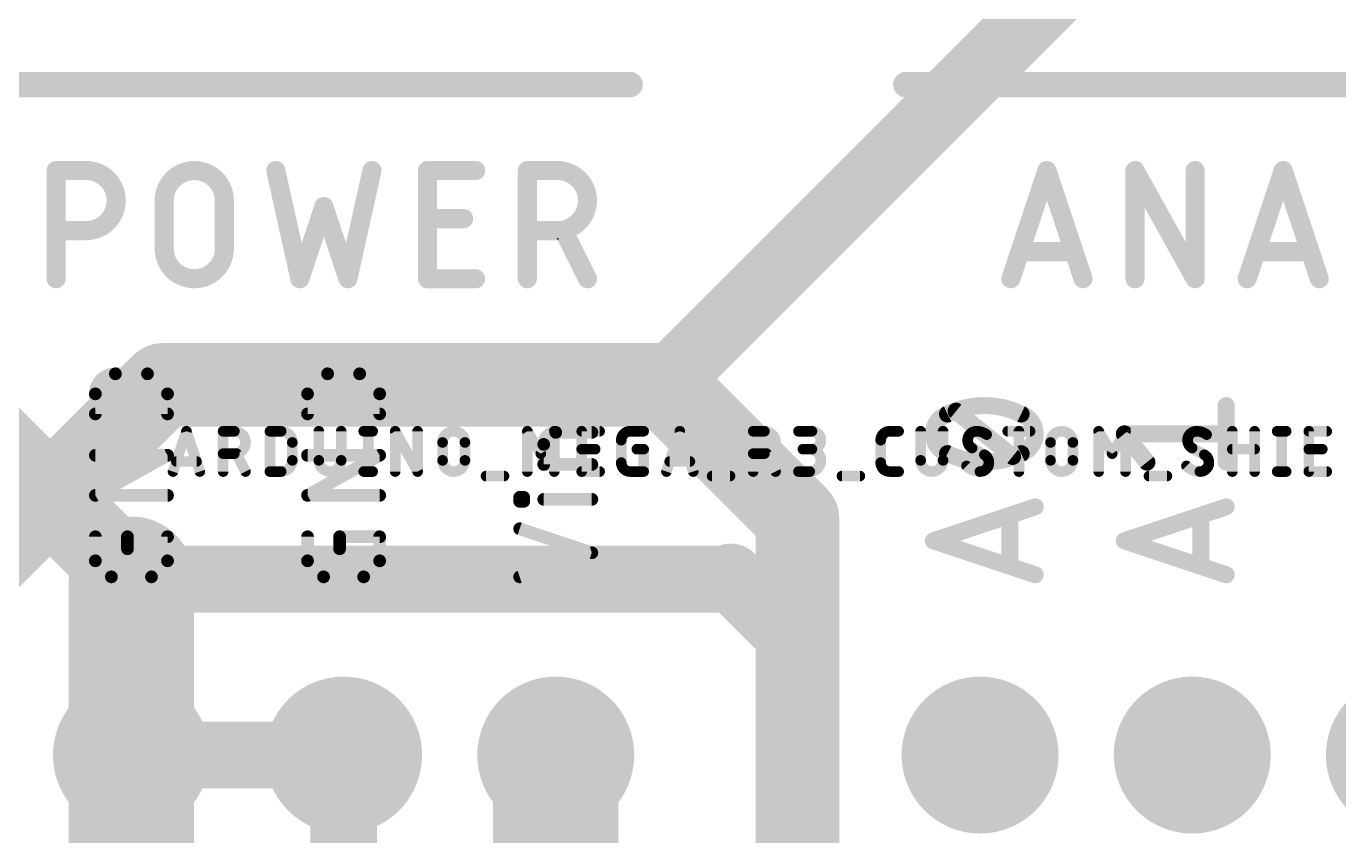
# Model space of a CAD drawing. Extents: x -35 to 140, y -8 to 139.
# Drawn here: x 77.57 to 93.28, y 37.6 to 47.29 of the extents above; entities that cross this region are included whole.
import ezdxf

# ---------------------------------------------------------------- set-up
doc = ezdxf.new("R2010")
doc.units = 0
for name, color, linetype in [('1', 12, 'CONTINUOUS'), ('16', 132, 'CONTINUOUS'), ('17', 110, 'CONTINUOUS'), ('18', 110, 'CONTINUOUS'), ('23', 53, 'CONTINUOUS'), ('27', 253, 'CONTINUOUS'), ('51', 253, 'CONTINUOUS')]:
    doc.layers.add(name, color=color, linetype=linetype)

# ---------------------------------------------------------------- blocks, each defined once
blk = doc.blocks.new('RECT')
blk.add_solid([(-0.5, -0.5), (0.5, -0.5), (-0.5, 0.5), (0.5, 0.5)])
blk = doc.blocks.new('ROUNDP')
at = {"const_width": 0.5}
blk.add_lwpolyline([(0, -0.25, 1), (0, 0.25, 1), (0, -0.25)], format="xyb", dxfattribs=at)
blk = doc.blocks.new('ROUNDV')
at = {"const_width": 0.5}
blk.add_lwpolyline([(0, -0.25, 1), (0, 0.25, 1), (0, -0.25)], format="xyb", dxfattribs=at)

msp = doc.modelspace()

# ---------------------------------------------------------------- linework, layer by layer
at = {"layer": '1'}
for points, const_width in [([(76.286, 40.086), (79.2, 43)], 1), ([(79.2, 43), (85.2, 43)], 1), ([(86.8, 41.4), (85.2, 43)], 1), ([(86.8, 41.4), (86.8, 36.4)], 1), ([(83.906, 38.568), (83.906, 35.3846)], 1.5), ([(78.826, 32.626), (78.826, 38.568)], 1), ([(78.826, 38.568), (81.366, 38.568)], 0.8), ([(81.366, 38.568), (81.366, 34.834)], 0.8)]:
    msp.add_lwpolyline(points, dxfattribs=dict(at, const_width=const_width))
for points, const_width in [([(79.2, 43.25, 1), (79.2, 42.75)], 0.5), ([(79.3768, 42.8232, 1), (79.0232, 43.1768)], 0.5), ([(85.3768, 43.1768, 1), (85.0232, 42.8232)], 0.5), ([(85.2, 42.75, 1), (85.2, 43.25)], 0.5), ([(87.05, 41.4, 1), (86.55, 41.4)], 0.5), ([(86.6232, 41.2232, 1), (86.9768, 41.5768)], 0.5), ([(84.281, 38.568, 1), (83.531, 38.568)], 0.75), ([(79.076, 38.568, 1), (78.576, 38.568)], 0.5), ([(78.826, 38.768, 1), (78.826, 38.368)], 0.4), ([(81.566, 38.568, 1), (81.166, 38.568)], 0.4), ([(81.366, 38.368, 1), (81.366, 38.768)], 0.4)]:
    msp.add_lwpolyline(points, format="xyb", dxfattribs=dict(at, const_width=const_width))
at = {"layer": '16'}
for points, const_width in [([(85.2, 43), (94.7, 52.5)], 0.8), ([(78.826, 40.674), (73.4, 46.1)], 1), ([(78.826, 38.568), (78.826, 40.674)], 1.5), ([(78.826, 40.674), (85.974, 40.674)], 0.8), ([(85.974, 40.674), (86, 40.7)], 0.8), ([(86, 40.7), (86.9, 39.8)], 0.8), ([(86.9, 39.8), (86.9, 36.2)], 0.8), ([(78.826, 38.568), (78.826, 36.826)], 1.5), ([(83.906, 36.712), (83.906, 38.568)], 1.5)]:
    msp.add_lwpolyline(points, dxfattribs=dict(at, const_width=const_width))
for points, const_width in [([(85.0586, 43.1414, 1), (85.3414, 42.8586)], 0.4), ([(79.201, 40.674, 1), (78.451, 40.674)], 0.75), ([(78.6492, 40.4972, 1), (79.0028, 40.8508)], 0.5), ([(78.826, 40.874, 1), (78.826, 40.474)], 0.4), ([(85.8326, 40.8154, 1), (86.1154, 40.5326)], 0.4), ([(86.1414, 40.8414, 1), (85.8586, 40.5586)], 0.4), ([(86.1414, 40.5586, 1), (85.8586, 40.8414)], 0.4), ([(85.974, 40.474, 1), (85.974, 40.874)], 0.4), ([(87.1, 39.8, 1), (86.7, 39.8)], 0.4), ([(86.7586, 39.6586, 1), (87.0414, 39.9414)], 0.4), ([(79.201, 38.568, 1), (78.451, 38.568)], 0.75), ([(84.281, 38.568, 1), (83.531, 38.568)], 0.75), ([(78.451, 38.568, 1), (79.201, 38.568)], 0.75)]:
    msp.add_lwpolyline(points, format="xyb", dxfattribs=dict(at, const_width=const_width))
at = {"layer": '23'}
msp.add_point((83.93, 44.75), dxfattribs=at)
at = {"layer": '27', "const_width": 0.127}
for points in [[(79.3234, 41.9619), (79.4843, 42.4445)], [(79.4843, 42.4445), (79.6451, 41.9619)], [(79.9235, 41.9619), (79.9235, 42.4445)], [(79.9235, 42.4445), (80.0576, 42.4445)], [(80.4841, 41.9619), (80.4841, 42.4445)], [(80.4841, 42.4445), (80.6181, 42.4445)], [(81.0693, 42.4445), (81.0693, 42.096)], [(81.3374, 42.096), (81.3374, 42.4445)], [(81.6069, 42.4445), (81.7141, 42.4445)], [(81.6605, 42.4445), (81.6605, 41.9619)], [(81.9837, 41.9619), (81.9837, 42.4445)], [(81.9837, 42.4445), (82.2518, 41.9619)], [(82.2518, 41.9619), (82.2518, 42.4445)], [(83.5662, 41.9619), (83.5662, 42.4445)], [(83.5662, 42.4445), (83.7271, 42.1764)], [(83.7271, 42.1764), (83.8879, 42.4445)], [(83.8879, 42.4445), (83.8879, 41.9619)], [(84.2167, 41.9619), (84.2167, 42.4445)], [(84.2167, 42.4445), (84.4312, 42.4445)], [(84.7975, 42.4445), (84.9584, 42.4445)], [(85.2304, 41.9619), (85.3913, 42.4445)], [(85.3913, 42.4445), (85.5521, 41.9619)], [(86.2694, 41.9619), (86.2694, 42.4445)], [(86.2694, 42.4445), (86.4035, 42.4445)], [(86.8117, 42.4445), (86.9725, 42.4445)], [(87.9036, 42.4445), (88.0108, 42.4445)], [(88.2747, 42.4445), (88.2747, 42.096)], [(88.5428, 42.096), (88.5428, 42.4445)], [(89.3171, 42.4445), (89.5852, 42.4445)], [(89.4512, 41.9619), (89.4512, 42.4445)], [(90.4059, 41.9619), (90.4059, 42.4445)], [(90.4059, 42.4445), (90.5667, 42.1764)], [(90.5667, 42.1764), (90.7276, 42.4445)], [(90.7276, 42.4445), (90.7276, 41.9619)], [(92.0054, 41.9619), (92.0054, 42.4445)], [(92.2735, 42.4445), (92.2735, 41.9619)], [(92.5431, 42.4445), (92.6503, 42.4445)], [(92.5967, 42.4445), (92.5967, 41.9619)], [(92.9218, 41.9619), (92.9218, 42.4445)], [(92.9218, 42.4445), (93.1363, 42.4445)], [(80.7522, 42.3104), (80.7522, 42.096)], [(82.5506, 42.096), (82.5506, 42.3104)], [(82.8187, 42.3104), (82.8187, 42.096)], [(84.2167, 42.23), (84.3776, 42.23)], [(84.6903, 42.0691), (84.6903, 42.3373)], [(84.8779, 42.23), (84.9584, 42.23)], [(84.9584, 42.23), (84.9584, 41.9619)], [(86.9725, 42.23), (86.8653, 42.23)], [(87.7963, 42.0691), (87.7963, 42.3373)], [(89.0378, 42.163), (88.8904, 42.2434)], [(89.8292, 42.096), (89.8292, 42.3104)], [(90.0973, 42.3104), (90.0973, 42.096)], [(91.6713, 42.163), (91.5238, 42.2434)], [(92.0054, 42.23), (92.2735, 42.23)], [(92.9218, 42.23), (93.0826, 42.23)], [(79.6049, 42.0826), (79.3636, 42.0826)], [(80.0576, 42.1764), (79.9235, 42.1764)], [(80.1916, 41.9619), (80.0844, 42.1764)], [(85.5119, 42.0826), (85.2706, 42.0826)], [(86.4035, 42.1764), (86.2694, 42.1764)], [(86.5375, 41.9619), (86.4303, 42.1764)], [(80.6181, 41.9619), (80.4841, 41.9619)], [(81.6069, 41.9619), (81.7141, 41.9619)], [(83.0712, 41.9083), (83.2857, 41.9083)], [(84.4312, 41.9619), (84.2167, 41.9619)], [(84.9584, 41.9619), (84.7975, 41.9619)], [(85.7778, 41.9083), (85.9923, 41.9083)], [(86.8117, 41.9619), (86.9457, 41.9619)], [(87.3322, 41.9083), (87.5467, 41.9083)], [(88.0108, 41.9619), (87.9036, 41.9619)], [(91.0081, 41.9083), (91.2226, 41.9083)], [(92.5431, 41.9619), (92.6503, 41.9619)], [(93.1363, 41.9619), (92.9218, 41.9619)]]:
    msp.add_lwpolyline(points, dxfattribs=at)
at = {"layer": '27'}
for points, const_width in [([(79.5144, 42.4545, 1), (79.4541, 42.4345)], 0.0635), ([(79.5144, 42.4345, 1), (79.4541, 42.4545)], 0.0635), ([(79.9552, 42.4445, 1), (79.8917, 42.4445)], 0.0635), ([(79.9235, 42.4763, 1), (79.9235, 42.4128)], 0.0635), ([(80.0576, 42.4763, 1), (80.0576, 42.4128)], 0.0635), ([(80.0576, 42.1764, 1), (80.0576, 42.4445)], 0.127), ([(80.0576, 42.4128, 1), (80.0576, 42.4763)], 0.0635), ([(80.5158, 42.4445, 1), (80.4523, 42.4445)], 0.0635), ([(80.4841, 42.4763, 1), (80.4841, 42.4128)], 0.0635), ([(80.6181, 42.4763, 1), (80.6181, 42.4128)], 0.0635), ([(80.7522, 42.3104, 0.4142), (80.6181, 42.4445)], 0.127), ([(80.6181, 42.4128, 1), (80.6181, 42.4763)], 0.0635), ([(81.101, 42.4445, 1), (81.0375, 42.4445)], 0.0635), ([(81.3691, 42.4445, 1), (81.3056, 42.4445)], 0.0635), ([(81.6069, 42.4763, 1), (81.6069, 42.4128)], 0.0635), ([(81.6923, 42.4445, 1), (81.6288, 42.4445)], 0.0635), ([(81.7141, 42.4128, 1), (81.7141, 42.4763)], 0.0635), ([(82.0154, 42.4445, 1), (81.9519, 42.4445)], 0.0635), ([(82.0114, 42.4599, 1), (81.9559, 42.4291)], 0.0635), ([(82.2835, 42.4445, 1), (82.22, 42.4445)], 0.0635), ([(82.8187, 42.3104, 1), (82.5506, 42.3104)], 0.127), ([(83.5979, 42.4445, 1), (83.5344, 42.4445)], 0.0635), ([(83.5934, 42.4608, 1), (83.539, 42.4282)], 0.0635), ([(83.9197, 42.4445, 1), (83.8562, 42.4445)], 0.0635), ([(83.9151, 42.4282, 1), (83.8607, 42.4608)], 0.0635), ([(84.2167, 42.4763, 1), (84.2167, 42.4128)], 0.0635), ([(84.2485, 42.4445, 1), (84.185, 42.4445)], 0.0635), ([(84.4312, 42.4128, 1), (84.4312, 42.4763)], 0.0635), ([(84.7975, 42.4445, 0.4142), (84.6903, 42.3373)], 0.127), ([(84.7975, 42.4763, 1), (84.7975, 42.4128)], 0.0635), ([(84.7975, 42.4128, 1), (84.7975, 42.4762)], 0.0635), ([(84.9584, 42.4128, 1), (84.9584, 42.4763)], 0.0635), ([(85.4214, 42.4545, 1), (85.3611, 42.4345)], 0.0635), ([(85.4214, 42.4345, 1), (85.3611, 42.4545)], 0.0635), ([(86.2694, 42.4763, 1), (86.2694, 42.4128)], 0.0635), ([(86.3012, 42.4445, 1), (86.2377, 42.4445)], 0.0635), ([(86.4035, 42.4763, 1), (86.4035, 42.4128)], 0.0635), ([(86.4035, 42.1764, 1), (86.4035, 42.4445)], 0.127), ([(86.4035, 42.4128, 1), (86.4035, 42.4763)], 0.0635), ([(86.8117, 42.4763, 1), (86.8117, 42.4128)], 0.0635), ([(86.9725, 42.4763, 1), (86.9725, 42.4128)], 0.0635), ([(86.9725, 42.23, 1), (86.9725, 42.4445)], 0.127), ([(86.9725, 42.4128, 1), (86.9725, 42.4763)], 0.0635), ([(87.9036, 42.4445, 0.4142), (87.7963, 42.3373)], 0.127), ([(87.9036, 42.4763, 1), (87.9036, 42.4128)], 0.0635), ([(87.9036, 42.4128, 1), (87.9036, 42.4762)], 0.0635), ([(88.0108, 42.4128, 1), (88.0108, 42.4763)], 0.0635), ([(88.3064, 42.4445, 1), (88.2429, 42.4445)], 0.0635), ([(88.5746, 42.4445, 1), (88.5111, 42.4445)], 0.0635), ([(88.944, 42.4445, 0.4142), (88.8367, 42.3373)], 0.127), ([(89.0646, 42.4043, 0.1623), (88.944, 42.4445)], 0.127), ([(88.944, 42.4762, 1), (88.944, 42.4128)], 0.0635), ([(88.944, 42.4127, 1), (88.944, 42.4762)], 0.0635), ([(89.0456, 42.3789, 1), (89.0837, 42.4297)], 0.0635), ([(89.3171, 42.4763, 1), (89.3171, 42.4128)], 0.0635), ([(89.4829, 42.4445, 1), (89.4194, 42.4445)], 0.0635), ([(89.5852, 42.4128, 1), (89.5852, 42.4763)], 0.0635), ([(90.0973, 42.3104, 1), (89.8292, 42.3104)], 0.127), ([(90.4376, 42.4445, 1), (90.3741, 42.4445)], 0.0635), ([(90.4331, 42.4608, 1), (90.3786, 42.4282)], 0.0635), ([(90.7593, 42.4445, 1), (90.6958, 42.4445)], 0.0635), ([(90.7548, 42.4282, 1), (90.7004, 42.4608)], 0.0635), ([(91.5774, 42.4445, 0.4142), (91.4702, 42.3373)], 0.127), ([(91.6981, 42.4043, 0.1623), (91.5774, 42.4445)], 0.127), ([(91.5774, 42.4762, 1), (91.5774, 42.4128)], 0.0635), ([(91.5774, 42.4127, 1), (91.5774, 42.4762)], 0.0635), ([(91.679, 42.3789, 1), (91.7171, 42.4297)], 0.0635), ([(92.0372, 42.4445, 1), (91.9737, 42.4445)], 0.0635), ([(92.3053, 42.4445, 1), (92.2418, 42.4445)], 0.0635), ([(92.5431, 42.4763, 1), (92.5431, 42.4128)], 0.0635), ([(92.6284, 42.4445, 1), (92.5649, 42.4445)], 0.0635), ([(92.6503, 42.4128, 1), (92.6503, 42.4763)], 0.0635), ([(92.9535, 42.4445, 1), (92.89, 42.4445)], 0.0635), ([(92.9218, 42.4763, 1), (92.9218, 42.4128)], 0.0635), ([(93.1363, 42.4128, 1), (93.1363, 42.4763)], 0.0635), ([(80.7839, 42.3104, 1), (80.7204, 42.3104)], 0.0635), ([(80.7204, 42.3104, 1), (80.7839, 42.3104)], 0.0635), ([(82.5823, 42.3104, 1), (82.5188, 42.3104)], 0.0635), ([(82.5188, 42.3104, 1), (82.5823, 42.3104)], 0.0635), ([(82.7869, 42.3104, 1), (82.8504, 42.3104)], 0.0635), ([(82.8505, 42.3104, 1), (82.787, 42.3104)], 0.0635), ([(84.2167, 42.2618, 1), (84.2167, 42.1983)], 0.0635), ([(84.3776, 42.1983, 1), (84.3776, 42.2618)], 0.0635), ([(84.722, 42.3373, 1), (84.6585, 42.3373)], 0.0635), ([(84.6585, 42.3373, 1), (84.722, 42.3373)], 0.0635), ([(84.8779, 42.2618, 1), (84.8779, 42.1983)], 0.0635), ([(84.9901, 42.23, 1), (84.9266, 42.23)], 0.0635), ([(84.9584, 42.1983, 1), (84.9584, 42.2618)], 0.0635), ([(86.8653, 42.2618, 1), (86.8653, 42.1983)], 0.0635), ([(86.9457, 42.2618, 1), (86.9457, 42.1983)], 0.0635), ([(86.9457, 41.9619, 1), (86.9457, 42.23)], 0.127), ([(86.9725, 42.2618, 1), (86.9725, 42.1983)], 0.0635), ([(86.9725, 42.1983, 1), (86.9725, 42.2618)], 0.0635), ([(87.8281, 42.3373, 1), (87.7646, 42.3373)], 0.0635), ([(87.7646, 42.3373, 1), (87.8281, 42.3373)], 0.0635), ([(88.8367, 42.3373, 0.2656), (88.8904, 42.2434)], 0.127), ([(88.8685, 42.3373, 1), (88.805, 42.3373)], 0.0635), ([(88.805, 42.3373, 1), (88.8685, 42.3373)], 0.0635), ([(88.9056, 42.2713, 1), (88.8752, 42.2155)], 0.0635), ([(88.8742, 42.2161, 1), (88.9065, 42.2708)], 0.0635), ([(89.8609, 42.3104, 1), (89.7974, 42.3104)], 0.0635), ([(89.7974, 42.3104, 1), (89.8609, 42.3104)], 0.0635), ([(90.129, 42.3104, 1), (90.0655, 42.3104)], 0.0635), ([(90.0655, 42.3104, 1), (90.129, 42.3104)], 0.0635), ([(91.5019, 42.3373, 1), (91.4384, 42.3373)], 0.0635), ([(91.4384, 42.3373, 1), (91.5019, 42.3373)], 0.0635), ([(91.4702, 42.3373, 0.2656), (91.5238, 42.2434)], 0.127), ([(91.539, 42.2713, 1), (91.5086, 42.2155)], 0.0635), ([(91.5077, 42.2161, 1), (91.5399, 42.2708)], 0.0635), ([(92.0054, 42.2618, 1), (92.0054, 42.1983)], 0.0635), ([(92.2735, 42.1983, 1), (92.2735, 42.2618)], 0.0635), ([(92.9218, 42.2618, 1), (92.9218, 42.1983)], 0.0635), ([(93.0826, 42.1983, 1), (93.0826, 42.2618)], 0.0635), ([(79.3636, 42.1143, 1), (79.3636, 42.0508)], 0.0635), ([(79.6049, 42.0508, 1), (79.6049, 42.1143)], 0.0635), ([(79.9235, 42.2081, 1), (79.9235, 42.1446)], 0.0635), ([(80.0576, 42.2081, 1), (80.0576, 42.1446)], 0.0635), ([(80.1128, 42.1906, 1), (80.056, 42.1622)], 0.0635), ([(80.0576, 42.1446, 1), (80.0576, 42.2081)], 0.0635), ([(80.6181, 41.9619, 0.4142), (80.7522, 42.096)], 0.127), ([(80.7839, 42.096, 1), (80.7204, 42.096)], 0.0635), ([(80.7204, 42.096, 1), (80.7839, 42.096)], 0.0635), ([(81.101, 42.096, 1), (81.0375, 42.096)], 0.0635), ([(81.0375, 42.096, 1), (81.101, 42.096)], 0.0635), ([(81.0693, 42.096, 1), (81.3374, 42.096)], 0.127), ([(81.3691, 42.096, 1), (81.3056, 42.096)], 0.0635), ([(81.3056, 42.096, 1), (81.3691, 42.096)], 0.0635), ([(82.5823, 42.096, 1), (82.5188, 42.096)], 0.0635), ([(82.5188, 42.096, 1), (82.5823, 42.096)], 0.0635), ([(82.5506, 42.096, 1), (82.8187, 42.096)], 0.127), ([(82.8505, 42.096, 1), (82.787, 42.096)], 0.0635), ([(82.787, 42.096, 1), (82.8505, 42.096)], 0.0635), ([(83.6998, 42.1927, 1), (83.7543, 42.1601)], 0.0635), ([(83.6998, 42.1601, 1), (83.7543, 42.1927)], 0.0635), ([(84.6903, 42.0691, 0.4142), (84.7975, 41.9619)], 0.127), ([(84.722, 42.0691, 1), (84.6585, 42.0691)], 0.0635), ([(85.2706, 42.1143, 1), (85.2706, 42.0508)], 0.0635), ([(85.5119, 42.0508, 1), (85.5119, 42.1143)], 0.0635), ([(86.2694, 42.2081, 1), (86.2694, 42.1446)], 0.0635), ([(86.4035, 42.2081, 1), (86.4035, 42.1446)], 0.0635), ([(86.4587, 42.1906, 1), (86.4019, 42.1622)], 0.0635), ([(86.4035, 42.1446, 1), (86.4035, 42.2081)], 0.0635), ([(87.7963, 42.0691, 0.4142), (87.9036, 41.9619)], 0.127), ([(87.8281, 42.0691, 1), (87.7646, 42.0691)], 0.0635), ([(88.2747, 42.096, 1), (88.5428, 42.096)], 0.127), ([(88.3064, 42.096, 1), (88.2429, 42.096)], 0.0635), ([(88.2429, 42.096, 1), (88.3064, 42.096)], 0.0635), ([(88.5746, 42.096, 1), (88.511, 42.096)], 0.0635), ([(88.5111, 42.096, 1), (88.5746, 42.096)], 0.0635), ([(88.9842, 41.9619, 0.4142), (89.0914, 42.0691)], 0.127), ([(89.0914, 42.0691, 0.2656), (89.0378, 42.163)], 0.127), ([(89.0539, 42.1903, 1), (89.0217, 42.1356)], 0.0635), ([(89.0226, 42.1351, 1), (89.053, 42.1909)], 0.0635), ([(89.1232, 42.0691, 1), (89.0597, 42.0691)], 0.0635), ([(89.8609, 42.096, 1), (89.7974, 42.096)], 0.0635), ([(89.7974, 42.096, 1), (89.8609, 42.096)], 0.0635), ([(89.8292, 42.096, 1), (90.0973, 42.096)], 0.127), ([(90.129, 42.096, 1), (90.0655, 42.096)], 0.0635), ([(90.0655, 42.096, 1), (90.129, 42.096)], 0.0635), ([(90.5395, 42.1927, 1), (90.5939, 42.1601)], 0.0635), ([(90.5395, 42.1601, 1), (90.5939, 42.1927)], 0.0635), ([(91.6176, 41.9619, 0.4142), (91.7249, 42.0691)], 0.127), ([(91.7249, 42.0691, 0.2656), (91.6713, 42.163)], 0.127), ([(91.6874, 42.1903, 1), (91.6552, 42.1356)], 0.0635), ([(91.6561, 42.1351, 1), (91.6865, 42.1909)], 0.0635), ([(91.7566, 42.0691, 1), (91.6931, 42.0691)], 0.0635), ([(79.2933, 41.9719, 1), (79.3535, 41.9519)], 0.0635), ([(79.615, 41.9519, 1), (79.6752, 41.9719)], 0.0635), ([(79.8917, 41.9619, 1), (79.9552, 41.9619)], 0.0635), ([(80.1632, 41.9477, 1), (80.22, 41.9761)], 0.0635), ([(80.4523, 41.9619, 1), (80.5158, 41.9619)], 0.0635), ([(80.4841, 41.9937, 1), (80.4841, 41.9301)], 0.0635), ([(80.6181, 41.9936, 1), (80.6181, 41.9302)], 0.0635), ([(80.6181, 41.9301, 1), (80.6181, 41.9937)], 0.0635), ([(81.6069, 41.9937, 1), (81.6069, 41.9301)], 0.0635), ([(81.6288, 41.9619, 1), (81.6923, 41.9619)], 0.0635), ([(81.7141, 41.9301, 1), (81.7141, 41.9937)], 0.0635), ([(81.9519, 41.9619, 1), (82.0154, 41.9619)], 0.0635), ([(82.22, 41.9619, 1), (82.2835, 41.9619)], 0.0635), ([(82.224, 41.9465, 1), (82.2795, 41.9773)], 0.0635), ([(83.0712, 41.94, 1), (83.0712, 41.8765)], 0.0635), ([(83.2857, 41.8765, 1), (83.2857, 41.94)], 0.0635), ([(83.5344, 41.9619, 1), (83.5979, 41.9619)], 0.0635), ([(83.8562, 41.9619, 1), (83.9197, 41.9619)], 0.0635), ([(84.2167, 41.9937, 1), (84.2167, 41.9301)], 0.0635), ([(84.185, 41.9619, 1), (84.2485, 41.9619)], 0.0635), ([(84.4312, 41.9301, 1), (84.4312, 41.9937)], 0.0635), ([(84.6585, 42.0691, 1), (84.722, 42.0691)], 0.0635), ([(84.7975, 41.9937, 1), (84.7975, 41.9301)], 0.0635), ([(84.7975, 41.9301, 1), (84.7975, 41.9937)], 0.0635), ([(84.9266, 41.9619, 1), (84.9901, 41.9619)], 0.0635), ([(84.9584, 41.9301, 1), (84.9584, 41.9937)], 0.0635), ([(85.2003, 41.9719, 1), (85.2605, 41.9519)], 0.0635), ([(85.522, 41.9519, 1), (85.5822, 41.9719)], 0.0635), ([(85.7778, 41.94, 1), (85.7778, 41.8765)], 0.0635), ([(85.9923, 41.8765, 1), (85.9923, 41.94)], 0.0635), ([(86.2377, 41.9619, 1), (86.3012, 41.9619)], 0.0635), ([(86.5091, 41.9477, 1), (86.5659, 41.9761)], 0.0635), ([(86.8117, 41.9937, 1), (86.8117, 41.9301)], 0.0635), ([(86.9457, 41.9937, 1), (86.9457, 41.9301)], 0.0635), ([(86.9457, 41.9301, 1), (86.9457, 41.9937)], 0.0635), ([(87.3322, 41.94, 1), (87.3322, 41.8765)], 0.0635), ([(87.5467, 41.8765, 1), (87.5467, 41.94)], 0.0635), ([(87.7646, 42.0691, 1), (87.8281, 42.0691)], 0.0635), ([(87.9036, 41.9937, 1), (87.9036, 41.9301)], 0.0635), ([(87.9036, 41.9301, 1), (87.9036, 41.9937)], 0.0635), ([(88.0108, 41.9301, 1), (88.0108, 41.9937)], 0.0635), ([(88.8233, 42.0289, 0.2), (88.9842, 41.9619)], 0.127), ([(88.8459, 42.0513, 1), (88.8008, 42.0066)], 0.0635), ([(88.9842, 41.9937, 1), (88.9842, 41.9301)], 0.0635), ([(88.9842, 41.9302, 1), (88.9842, 41.9936)], 0.0635), ([(89.0597, 42.0691, 1), (89.1232, 42.0691)], 0.0635), ([(89.4194, 41.9619, 1), (89.4829, 41.9619)], 0.0635), ([(90.3741, 41.9619, 1), (90.4376, 41.9619)], 0.0635), ([(90.6958, 41.9619, 1), (90.7593, 41.9619)], 0.0635), ([(91.0081, 41.94, 1), (91.0081, 41.8765)], 0.0635), ([(91.2226, 41.8765, 1), (91.2226, 41.94)], 0.0635), ([(91.4568, 42.0289, 0.2), (91.6176, 41.9619)], 0.127), ([(91.4793, 42.0513, 1), (91.4342, 42.0066)], 0.0635), ([(91.6176, 41.9937, 1), (91.6176, 41.9301)], 0.0635), ([(91.6176, 41.9302, 1), (91.6177, 41.9936)], 0.0635), ([(91.6931, 42.0691, 1), (91.7566, 42.0691)], 0.0635), ([(91.9737, 41.9619, 1), (92.0372, 41.9619)], 0.0635), ([(92.2418, 41.9619, 1), (92.3053, 41.9619)], 0.0635), ([(92.5431, 41.9937, 1), (92.5431, 41.9301)], 0.0635), ([(92.5649, 41.9619, 1), (92.6284, 41.9619)], 0.0635), ([(92.6503, 41.9301, 1), (92.6503, 41.9937)], 0.0635), ([(92.89, 41.9619, 1), (92.9535, 41.9619)], 0.0635), ([(92.9218, 41.9937, 1), (92.9218, 41.9301)], 0.0635), ([(93.1363, 41.9301, 1), (93.1363, 41.9937)], 0.0635)]:
    msp.add_lwpolyline(points, format="xyb", dxfattribs=dict(at, const_width=const_width))
at = {"layer": '51'}
for points, const_width in [([(84.795, 46.5944), (70.317, 46.5944)], 0.3048), ([(124.419, 46.5944), (88.097, 46.5944)], 0.3048), ([(77.9243, 44.2703), (77.9243, 45.5657)], 0.2286), ([(77.9243, 45.5657), (78.2841, 45.5657)], 0.2286), ([(80.554, 45.5657), (80.8419, 44.2703)], 0.2286), ([(81.4176, 44.2703), (81.7055, 45.5657)], 0.2286), ([(82.3708, 44.2703), (82.3708, 45.5657)], 0.2286), ([(82.3708, 45.5657), (82.9465, 45.5657)], 0.2286), ([(83.5658, 44.2703), (83.5658, 45.5657)], 0.2286), ([(83.5658, 45.5657), (83.9257, 45.5657)], 0.2286), ([(89.3543, 44.2703), (89.7861, 45.5657)], 0.2286), ([(89.7861, 45.5657), (90.2179, 44.2703)], 0.2286), ([(90.8407, 44.2703), (90.8407, 45.5657)], 0.2286), ([(90.8407, 45.5657), (91.5604, 44.2703)], 0.2286), ([(91.5604, 44.2703), (91.5604, 45.5657)], 0.2286), ([(92.1833, 44.2703), (92.6151, 45.5657)], 0.2286), ([(92.6151, 45.5657), (93.0469, 44.2703)], 0.2286), ([(79.2186, 44.6301), (79.2186, 45.2059)], 0.2286), ([(79.9382, 45.2059), (79.9382, 44.6301)], 0.2286), ([(80.8419, 44.2703), (81.1298, 45.1339)], 0.2286), ([(81.1298, 45.1339), (81.4176, 44.2703)], 0.2286), ([(82.3708, 44.99), (82.8026, 44.99)], 0.2286), ([(78.2841, 44.846), (77.9243, 44.846)], 0.2286), ([(83.9257, 44.846), (83.5658, 44.846)], 0.2286), ([(84.2855, 44.2703), (83.9976, 44.846)], 0.2286), ([(90.1099, 44.5941), (89.4622, 44.5941)], 0.2286), ([(92.9389, 44.5941), (92.2912, 44.5941)], 0.2286), ([(82.9465, 44.2703), (82.3708, 44.2703)], 0.2286), ([(78.6341, 43.1321), (79.0179, 43.1321)], 0.1524), ([(81.1741, 43.1321), (81.5579, 43.1321)], 0.1524), ([(78.3942, 42.6523), (78.3942, 42.8922)], 0.1524), ([(79.2578, 42.8922), (79.2578, 42.6523)], 0.1524), ([(80.9342, 42.6523), (80.9342, 42.8922)], 0.1524), ([(81.7978, 42.8922), (81.7978, 42.6523)], 0.1524), ([(89.3755, 42.1426), (88.6981, 42.6845)], 0.2032), ([(91.9324, 42.0749), (91.9324, 42.7522)], 0.2032), ([(79.2578, 42.6523), (78.3942, 42.6523)], 0.1524), ([(81.7978, 42.6523), (80.9342, 42.6523)], 0.1524), ([(83.906, 42.431), (84.3378, 42.431)], 0.1524), ([(90.9841, 42.0749), (90.7132, 42.4136)], 0.2032), ([(90.7132, 42.4136), (91.9324, 42.4136)], 0.2032), ([(83.7621, 42.0472), (83.7621, 42.2871)], 0.1524), ([(78.3942, 41.677), (79.2578, 42.1567)], 0.1524), ([(79.2578, 42.1567), (78.3942, 42.1567)], 0.1524), ([(80.9342, 41.677), (81.7978, 42.1567)], 0.1524), ([(81.7978, 42.1567), (80.9342, 42.1567)], 0.1524), ([(84.3378, 42.0472), (83.7621, 42.0472)], 0.1524), ([(79.2578, 41.677), (78.3942, 41.677)], 0.1524), ([(81.7978, 41.677), (80.9342, 41.677)], 0.1524), ([(83.4742, 41.6056), (83.4742, 41.6535)], 0.1524), ([(83.4742, 41.6535), (83.5222, 41.6535)], 0.1524), ([(83.5222, 41.6056), (83.4742, 41.6056)], 0.1524), ([(83.5222, 41.6535), (83.5222, 41.6056)], 0.1524), ([(84.3378, 41.6295), (83.7621, 41.6295)], 0.1524), ([(88.4272, 41.1334), (89.6464, 41.5398)], 0.2032), ([(90.7132, 41.1334), (91.9324, 41.5398)], 0.2032), ([(89.3416, 41.4382), (89.3416, 40.8286)], 0.2032), ([(91.6276, 41.4382), (91.6276, 40.8286)], 0.2032), ([(84.3378, 40.9895), (83.4742, 41.2773)], 0.1524), ([(78.3942, 40.8935), (78.3942, 41.1814)], 0.1524), ([(78.778, 41.0374), (78.778, 41.1814)], 0.1524), ([(78.778, 41.1814), (79.2578, 41.1814)], 0.1524), ([(79.2578, 41.1814), (79.2578, 40.8935)], 0.1524), ([(80.9342, 40.8935), (80.9342, 41.1814)], 0.1524), ([(81.318, 41.0374), (81.318, 41.1814)], 0.1524), ([(81.318, 41.1814), (81.7978, 41.1814)], 0.1524), ([(81.7978, 41.1814), (81.7978, 40.8935)], 0.1524), ([(89.6464, 40.727), (88.4272, 41.1334)], 0.2032), ([(91.9324, 40.727), (90.7132, 41.1334)], 0.2032), ([(83.4742, 40.7016), (84.3378, 40.9895)], 0.1524), ([(79.0659, 40.7016), (78.5861, 40.7016)], 0.1524), ([(81.6059, 40.7016), (81.1261, 40.7016)], 0.1524)]:
    msp.add_lwpolyline(points, dxfattribs=dict(at, const_width=const_width))
for points, const_width in [([(84.795, 46.5182, 1), (84.795, 46.6706)], 0.1524), ([(88.097, 46.6706, 1), (88.097, 46.5182)], 0.1524), ([(77.9243, 45.6228, 1), (77.9243, 45.5085)], 0.1143), ([(77.9814, 45.5657, 1), (77.8672, 45.5657)], 0.1143), ([(78.2841, 44.846, 1), (78.2841, 45.5657)], 0.2286), ([(78.2841, 45.6228, 1), (78.2841, 45.5085)], 0.1143), ([(78.2841, 45.5085, 1), (78.2841, 45.6228)], 0.1143), ([(79.9382, 45.2059, 1), (79.2186, 45.2059)], 0.2286), ([(80.6098, 45.5781, 1), (80.4982, 45.5533)], 0.1143), ([(81.7613, 45.5533, 1), (81.6497, 45.5781)], 0.1143), ([(82.3708, 45.6228, 1), (82.3708, 45.5085)], 0.1143), ([(82.4279, 45.5657, 1), (82.3137, 45.5657)], 0.1143), ([(82.9465, 45.5085, 1), (82.9465, 45.6228)], 0.1143), ([(83.5658, 45.6228, 1), (83.5658, 45.5085)], 0.1143), ([(83.623, 45.5657, 1), (83.5087, 45.5657)], 0.1143), ([(83.9257, 44.846, 1), (83.9257, 45.5657)], 0.2286), ([(83.9257, 45.6228, 1), (83.9257, 45.5085)], 0.1143), ([(83.9257, 45.5085, 1), (83.9257, 45.6228)], 0.1143), ([(89.8403, 45.5838, 1), (89.7319, 45.5476)], 0.1143), ([(89.8403, 45.5476, 1), (89.7319, 45.5838)], 0.1143), ([(90.8907, 45.5935, 1), (90.7908, 45.5379)], 0.1143), ([(90.8979, 45.5657, 1), (90.7836, 45.5657)], 0.1143), ([(91.6176, 45.5657, 1), (91.5033, 45.5657)], 0.1143), ([(92.6693, 45.5838, 1), (92.5608, 45.5476)], 0.1143), ([(92.6693, 45.5476, 1), (92.5608, 45.5838)], 0.1143), ([(79.2757, 45.2059, 1), (79.1614, 45.2059)], 0.1143), ([(79.1614, 45.2059, 1), (79.2757, 45.2059)], 0.1143), ([(79.9954, 45.2059, 1), (79.8811, 45.2059)], 0.1143), ([(79.8811, 45.2059, 1), (79.9954, 45.2059)], 0.1143), ([(81.184, 45.152, 1), (81.0755, 45.1158)], 0.1143), ([(81.184, 45.1158, 1), (81.0755, 45.152)], 0.1143), ([(82.3708, 45.0471, 1), (82.3708, 44.9328)], 0.1143), ([(82.8026, 44.9328, 1), (82.8026, 45.0471)], 0.1143), ([(77.9243, 44.9032, 1), (77.9243, 44.7889)], 0.1143), ([(78.2841, 44.9032, 1), (78.2841, 44.7889)], 0.1143), ([(78.2841, 44.7889, 1), (78.2841, 44.9032)], 0.1143), ([(83.5658, 44.9032, 1), (83.5658, 44.7889)], 0.1143), ([(83.9257, 44.9032, 1), (83.9257, 44.7889)], 0.1143), ([(83.9257, 44.7889, 1), (83.9257, 44.9032)], 0.1143), ([(84.0488, 44.8716, 1), (83.9465, 44.8205)], 0.1143), ([(79.2757, 44.6301, 1), (79.1614, 44.6301)], 0.1143), ([(79.1614, 44.6301, 1), (79.2757, 44.6301)], 0.1143), ([(79.2186, 44.6301, 1), (79.9382, 44.6301)], 0.2286), ([(79.9954, 44.6301, 1), (79.8811, 44.6301)], 0.1143), ([(79.8811, 44.6301, 1), (79.9954, 44.6301)], 0.1143), ([(89.4622, 44.6513, 1), (89.4622, 44.537)], 0.1143), ([(90.1099, 44.537, 1), (90.1099, 44.6513)], 0.1143), ([(92.2912, 44.6513, 1), (92.2912, 44.537)], 0.1143), ([(92.9389, 44.537, 1), (92.9389, 44.6513)], 0.1143), ([(77.8672, 44.2703, 1), (77.9814, 44.2703)], 0.1143), ([(80.7877, 44.2884, 1), (80.8961, 44.2522)], 0.1143), ([(80.7861, 44.2579, 1), (80.8977, 44.2827)], 0.1143), ([(81.3618, 44.2827, 1), (81.4734, 44.2579)], 0.1143), ([(81.3634, 44.2522, 1), (81.4718, 44.2884)], 0.1143), ([(82.3708, 44.3274, 1), (82.3708, 44.2131)], 0.1143), ([(82.3137, 44.2703, 1), (82.4279, 44.2703)], 0.1143), ([(82.9465, 44.2131, 1), (82.9465, 44.3274)], 0.1143), ([(83.5087, 44.2703, 1), (83.623, 44.2703)], 0.1143), ([(84.2344, 44.2447, 1), (84.3366, 44.2959)], 0.1143), ([(89.3001, 44.2884, 1), (89.4085, 44.2522)], 0.1143), ([(90.1637, 44.2522, 1), (90.2721, 44.2884)], 0.1143), ([(90.7836, 44.2703, 1), (90.8979, 44.2703)], 0.1143), ([(91.5033, 44.2703, 1), (91.6176, 44.2703)], 0.1143), ([(91.5105, 44.2425, 1), (91.6104, 44.2981)], 0.1143), ([(92.129, 44.2884, 1), (92.2375, 44.2522)], 0.1143), ([(92.9926, 44.2522, 1), (93.1011, 44.2884)], 0.1143), ([(78.6341, 43.1321, 0.4142), (78.3942, 42.8922)], 0.1524), ([(78.6341, 43.1702, 1), (78.6341, 43.094)], 0.0762), ([(78.6341, 43.094, 1), (78.6341, 43.1702)], 0.0762), ([(79.2578, 42.8922, 0.4142), (79.0179, 43.1321)], 0.1524), ([(79.0179, 43.1702, 1), (79.0179, 43.094)], 0.0762), ([(79.0179, 43.094, 1), (79.0179, 43.1702)], 0.0762), ([(81.1741, 43.1321, 0.4142), (80.9342, 42.8922)], 0.1524), ([(81.1741, 43.1702, 1), (81.1741, 43.094)], 0.0762), ([(81.1741, 43.094, 1), (81.1741, 43.1702)], 0.0762), ([(81.7978, 42.8922, 0.4142), (81.5579, 43.1321)], 0.1524), ([(81.5579, 43.1702, 1), (81.5579, 43.094)], 0.0762), ([(81.5579, 43.094, 1), (81.5579, 43.1702)], 0.0762), ([(78.4323, 42.8922, 1), (78.3561, 42.8922)], 0.0762), ([(78.3561, 42.8922, 1), (78.4323, 42.8922)], 0.0762), ([(79.2959, 42.8922, 1), (79.2197, 42.8922)], 0.0762), ([(79.2197, 42.8922, 1), (79.2959, 42.8922)], 0.0762), ([(80.9723, 42.8922, 1), (80.8961, 42.8922)], 0.0762), ([(80.8961, 42.8922, 1), (80.9723, 42.8922)], 0.0762), ([(81.8359, 42.8922, 1), (81.7597, 42.8922)], 0.0762), ([(81.7597, 42.8922, 1), (81.8359, 42.8922)], 0.0762), ([(88.5965, 42.6506, 0.3205), (88.4272, 42.4136)], 0.2032), ([(89.0368, 42.7522, 0.1139), (88.5965, 42.6506)], 0.2032), ([(88.5743, 42.6963, 1), (88.6188, 42.605)], 0.1016), ([(88.613, 42.6026, 1), (88.5801, 42.6987)], 0.1016), ([(88.7299, 42.7242, 1), (88.6664, 42.6448)], 0.1016), ([(89.4771, 42.6506, 0.1139), (89.0368, 42.7522)], 0.2032), ([(89.0368, 42.803, 1), (89.0368, 42.7014)], 0.1016), ([(89.0368, 42.7014, 1), (89.0368, 42.803)], 0.1016), ([(89.6464, 42.4136, 0.3205), (89.4771, 42.6506)], 0.2032), ([(89.4935, 42.6987, 1), (89.4606, 42.6026)], 0.1016), ([(89.4548, 42.605, 1), (89.4993, 42.6963)], 0.1016), ([(91.9832, 42.7522, 1), (91.8816, 42.7522)], 0.1016), ([(78.3942, 42.6904, 1), (78.3942, 42.6142)], 0.0762), ([(78.3561, 42.6523, 1), (78.4323, 42.6523)], 0.0762), ([(79.2197, 42.6523, 1), (79.2959, 42.6523)], 0.0762), ([(79.2578, 42.6142, 1), (79.2578, 42.6904)], 0.0762), ([(80.9342, 42.6904, 1), (80.9342, 42.6142)], 0.0762), ([(80.8961, 42.6523, 1), (80.9723, 42.6523)], 0.0762), ([(81.7597, 42.6523, 1), (81.8359, 42.6523)], 0.0762), ([(81.7978, 42.6142, 1), (81.7978, 42.6904)], 0.0762), ([(83.906, 42.431, 0.4142), (83.7621, 42.2871)], 0.1524), ([(83.906, 42.4691, 1), (83.906, 42.3929)], 0.0762), ([(83.906, 42.3929, 1), (83.906, 42.4691)], 0.0762), ([(84.3378, 42.3929, 1), (84.3378, 42.4691)], 0.0762), ([(88.4272, 42.4136, 0.3205), (88.5965, 42.1765)], 0.2032), ([(88.478, 42.4136, 1), (88.3764, 42.4136)], 0.1016), ([(88.3764, 42.4136, 1), (88.478, 42.4136)], 0.1016), ([(89.4771, 42.1765, 0.3205), (89.6464, 42.4136)], 0.2032), ([(89.6972, 42.4136, 1), (89.5956, 42.4136)], 0.1016), ([(89.5956, 42.4136, 1), (89.6972, 42.4136)], 0.1016), ([(90.7529, 42.4453, 1), (90.6735, 42.3818)], 0.1016), ([(90.7132, 42.4644, 1), (90.7132, 42.3628)], 0.1016), ([(91.9324, 42.3628, 1), (91.9324, 42.4644)], 0.1016), ([(83.8002, 42.2871, 1), (83.724, 42.2871)], 0.0762), ([(83.724, 42.2871, 1), (83.8002, 42.2871)], 0.0762), ([(88.5965, 42.1765, 0.1139), (89.0368, 42.0749)], 0.2032), ([(88.6188, 42.2222, 1), (88.5743, 42.1308)], 0.1016), ([(88.5801, 42.1284, 1), (88.613, 42.2245)], 0.1016), ([(89.0368, 42.0749, 0.1139), (89.4771, 42.1765)], 0.2032), ([(89.4606, 42.2245, 1), (89.4935, 42.1284)], 0.1016), ([(89.4993, 42.1308, 1), (89.4548, 42.2222)], 0.1016), ([(78.3942, 42.1948, 1), (78.3942, 42.1186)], 0.0762), ([(79.2763, 42.1234, 1), (79.2393, 42.19)], 0.0762), ([(79.2578, 42.1186, 1), (79.2578, 42.1948)], 0.0762), ([(80.9342, 42.1948, 1), (80.9342, 42.1186)], 0.0762), ([(81.8163, 42.1234, 1), (81.7793, 42.19)], 0.0762), ([(81.7978, 42.1186, 1), (81.7978, 42.1948)], 0.0762), ([(83.7621, 42.0853, 1), (83.7621, 42.0091)], 0.0762), ([(84.3378, 42.0091, 1), (84.3378, 42.0853)], 0.0762), ([(89.0368, 42.1257, 1), (89.0368, 42.0241)], 0.1016), ([(89.0368, 42.0241, 1), (89.0368, 42.1257)], 0.1016), ([(89.3437, 42.103, 1), (89.4072, 42.1823)], 0.1016), ([(90.9445, 42.0432, 1), (91.0238, 42.1066)], 0.1016), ([(91.8816, 42.0749, 1), (91.9832, 42.0749)], 0.1016), ([(83.724, 42.0472, 1), (83.8002, 42.0472)], 0.0762), ([(78.3942, 41.7151, 1), (78.3942, 41.6389)], 0.0762), ([(78.3757, 41.7103, 1), (78.4127, 41.6437)], 0.0762), ([(79.2578, 41.6389, 1), (79.2578, 41.7151)], 0.0762), ([(80.9342, 41.7151, 1), (80.9342, 41.6389)], 0.0762), ([(80.9157, 41.7103, 1), (80.9527, 41.6437)], 0.0762), ([(81.7978, 41.6389, 1), (81.7978, 41.7151)], 0.0762), ([(83.5123, 41.6535, 1), (83.4361, 41.6535)], 0.0762), ([(83.4742, 41.6916, 1), (83.4742, 41.6154)], 0.0762), ([(83.4742, 41.6437, 1), (83.4742, 41.5675)], 0.0762), ([(83.4361, 41.6056, 1), (83.5123, 41.6056)], 0.0762), ([(83.5603, 41.6535, 1), (83.4841, 41.6535)], 0.0762), ([(83.4841, 41.6056, 1), (83.5603, 41.6056)], 0.0762), ([(83.5222, 41.6154, 1), (83.5222, 41.6916)], 0.0762), ([(83.5222, 41.5675, 1), (83.5222, 41.6437)], 0.0762), ([(83.7621, 41.6676, 1), (83.7621, 41.5914)], 0.0762), ([(84.3378, 41.5914, 1), (84.3378, 41.6676)], 0.0762), ([(89.6625, 41.4916, 1), (89.6303, 41.588)], 0.1016), ([(91.9485, 41.4916, 1), (91.9163, 41.588)], 0.1016), ([(89.3924, 41.4382, 1), (89.2908, 41.4382)], 0.1016), ([(91.6784, 41.4382, 1), (91.5768, 41.4382)], 0.1016), ([(83.4862, 41.3135, 1), (83.4622, 41.2412)], 0.0762), ([(78.4323, 41.1814, 1), (78.3561, 41.1814)], 0.0762), ([(78.8161, 41.1814, 1), (78.7399, 41.1814)], 0.0762), ([(78.778, 41.2195, 1), (78.778, 41.1433)], 0.0762), ([(79.2959, 41.1814, 1), (79.2197, 41.1814)], 0.0762), ([(79.2578, 41.1433, 1), (79.2578, 41.2195)], 0.0762), ([(80.9723, 41.1814, 1), (80.8961, 41.1814)], 0.0762), ([(81.3561, 41.1814, 1), (81.2799, 41.1814)], 0.0762), ([(81.318, 41.2195, 1), (81.318, 41.1433)], 0.0762), ([(81.8359, 41.1814, 1), (81.7597, 41.1814)], 0.0762), ([(81.7978, 41.1433, 1), (81.7978, 41.2195)], 0.0762), ([(88.4433, 41.1816, 1), (88.4111, 41.0852)], 0.1016), ([(88.4111, 41.1816, 1), (88.4433, 41.0852)], 0.1016), ([(90.7293, 41.1816, 1), (90.6971, 41.0852)], 0.1016), ([(90.6971, 41.1816, 1), (90.7293, 41.0852)], 0.1016), ([(78.7399, 41.0374, 1), (78.8161, 41.0374)], 0.0762), ([(81.2799, 41.0374, 1), (81.3561, 41.0374)], 0.0762), ([(84.3498, 40.9533, 1), (84.3258, 41.0256)], 0.0762), ([(84.3258, 40.9533, 1), (84.3498, 41.0256)], 0.0762), ([(78.3942, 40.8935, 0.4142), (78.5861, 40.7016)], 0.1524), ([(78.4323, 40.8935, 1), (78.3561, 40.8935)], 0.0762), ([(78.3561, 40.8935, 1), (78.4323, 40.8935)], 0.0762), ([(79.0659, 40.7016, 0.4142), (79.2578, 40.8935)], 0.1524), ([(79.2959, 40.8935, 1), (79.2197, 40.8935)], 0.0762), ([(79.2197, 40.8935, 1), (79.2959, 40.8935)], 0.0762), ([(80.9342, 40.8935, 0.4142), (81.1261, 40.7016)], 0.1524), ([(80.9723, 40.8935, 1), (80.8961, 40.8935)], 0.0762), ([(80.8961, 40.8935, 1), (80.9723, 40.8935)], 0.0762), ([(81.6059, 40.7016, 0.4142), (81.7978, 40.8935)], 0.1524), ([(81.8359, 40.8935, 1), (81.7597, 40.8935)], 0.0762), ([(81.7597, 40.8935, 1), (81.8359, 40.8935)], 0.0762), ([(89.2908, 40.8286, 1), (89.3924, 40.8286)], 0.1016), ([(91.5768, 40.8286, 1), (91.6784, 40.8286)], 0.1016), ([(78.5861, 40.7397, 1), (78.5861, 40.6635)], 0.0762), ([(78.5861, 40.6635, 1), (78.5861, 40.7397)], 0.0762), ([(79.0659, 40.7397, 1), (79.0659, 40.6635)], 0.0762), ([(79.0659, 40.6635, 1), (79.0659, 40.7397)], 0.0762), ([(81.1261, 40.7397, 1), (81.1261, 40.6635)], 0.0762), ([(81.1261, 40.6635, 1), (81.1261, 40.7397)], 0.0762), ([(81.6059, 40.7397, 1), (81.6059, 40.6635)], 0.0762), ([(81.6059, 40.6635, 1), (81.6059, 40.7397)], 0.0762), ([(83.4622, 40.7377, 1), (83.4862, 40.6655)], 0.0762), ([(89.6303, 40.6788, 1), (89.6625, 40.7752)], 0.1016), ([(91.9163, 40.6788, 1), (91.9485, 40.7752)], 0.1016)]:
    msp.add_lwpolyline(points, format="xyb", dxfattribs=dict(at, const_width=const_width))

# ---------------------------------------------------------------- block references
at = {"layer": '17', "xscale": 1.8796, "yscale": 1.8796, "rotation": 90}
for p in [(78.826, 38.568), (78.826, 38.568), (81.366, 38.568), (81.366, 38.568), (83.906, 38.568), (83.906, 38.568), (88.986, 38.568), (88.986, 38.568), (91.526, 38.568), (91.526, 38.568), (94.066, 38.568), (94.066, 38.568)]:
    msp.add_blockref('ROUNDP', p, dxfattribs=at)
at = {"layer": '18', "xscale": 1.0064, "yscale": 1.0064}
msp.add_blockref('ROUNDV', (85.2, 43), dxfattribs=at)
msp.add_blockref('ROUNDV', (85.2, 43), dxfattribs=at)
at = {"layer": '51', "xscale": 0.508, "yscale": 0.508}
for p in [(78.826, 38.568), (81.366, 38.568), (83.906, 38.568), (88.986, 38.568), (91.526, 38.568)]:
    msp.add_blockref('RECT', p, dxfattribs=at)

doc.saveas('drawing.dxf')
